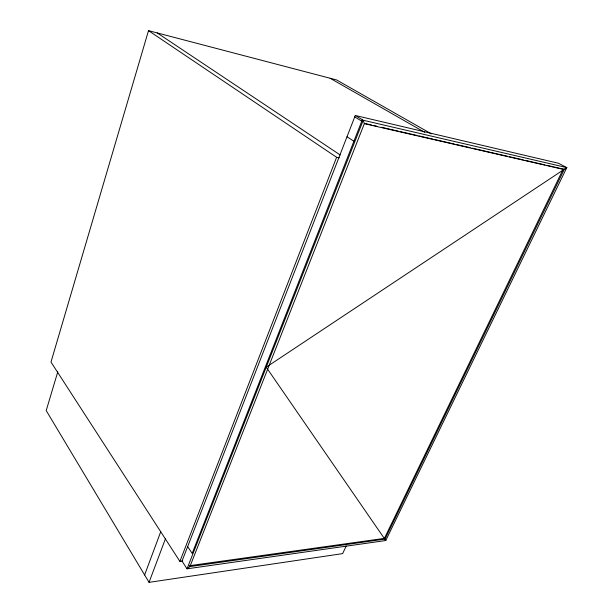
<?xml version="1.0" encoding="UTF-8"?>
<svg xmlns="http://www.w3.org/2000/svg" width="613" height="613" viewBox="0 0 613 613"><rect width="100%" height="100%" fill="white"/><g stroke="black" fill="none" stroke-linecap="round" stroke-linejoin="round"><path stroke-width="0.92" d="M431.376 133.864L336.606 79.951L148.507 30.65L50.986 362.068L179.9 561.385L182.735 561.002M57.806 371.746L46.205 410.58L149.043 582.35L342.644 553.616L346.215 545.968M144.622 574.963L160.752 531.678M149.043 582.35L165.41 538.873M179.9 561.385L336.614 157.296L148.507 30.65M355.279 115.474L182.015 561.102L187.026 568.826L385.753 540.528L566.795 167.61L558.52 163.273L355.279 115.474L363.233 120.263L566.795 167.61L564.152 169.579L385.033 539.088L385.753 540.528L385.117 539.823M362.344 119.727L192.175 553.401L187.647 546.604M189.907 566.596L364.344 123.665L363.233 120.263L187.026 568.826L189.907 566.596L385.033 539.088L384.397 538.375L189.34 565.73M384.397 538.375L563.232 169.096L564.152 169.579L364.344 123.665M566.795 167.61L266.234 367.187L385.753 540.528M336.614 157.296L339.334 157.825M365.248 123.535L371.532 124.983M373.325 125.397L376.911 126.224M381.547 127.289L398.343 131.151M400.212 131.58L417.009 135.45M418.878 135.879L432.878 139.097M434.74 139.526L454.34 144.04M456.21 144.469L470.209 147.687M472.071 148.116L507.541 156.277M509.403 156.706L523.41 159.932M525.272 160.361L544.873 164.866M546.742 165.295L553.271 166.805M554.175 167.012L563.232 169.096M330.101 78.249L424.717 132.324M354.72 116.907L361.777 121.167M346.989 136.783L353.916 141.197M157.196 32.926L340.246 155.005"/></g></svg>
